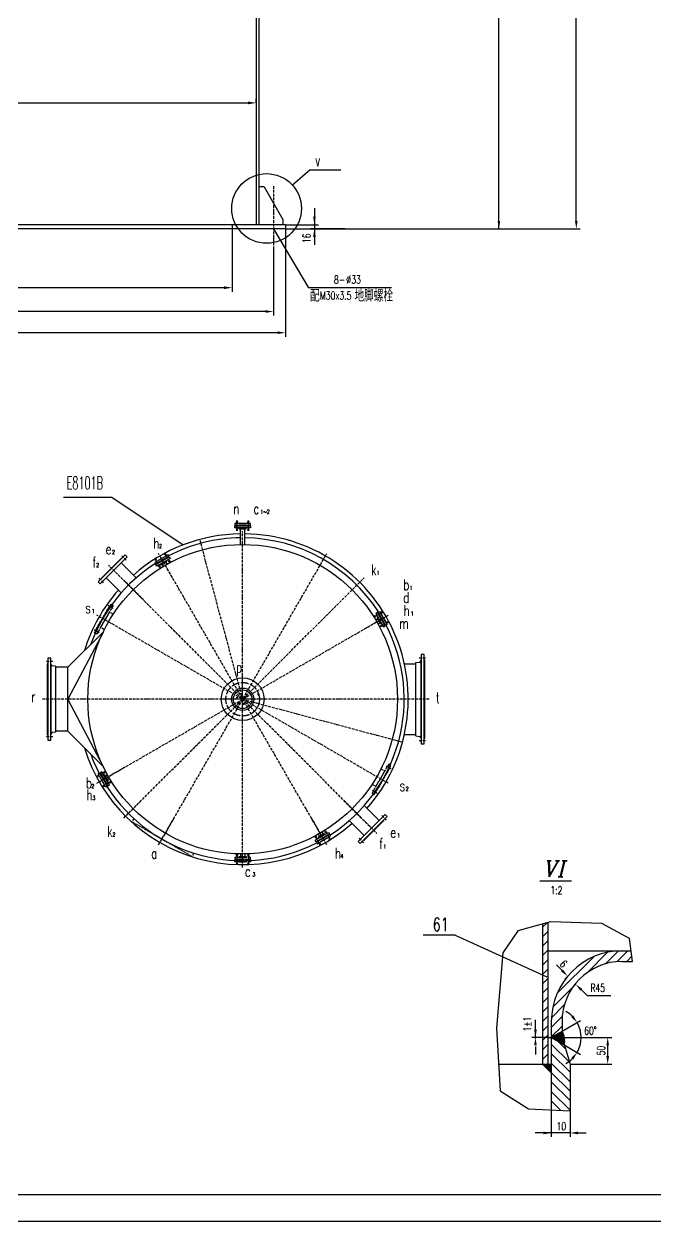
# Model space of a CAD drawing. Header units: millimetres. Extents: x 1545 to 36024, y 3418 to 15628.
# Drawn here: x 4094 to 6458, y 3738 to 8225 of the extents above; entities that cross this region are included whole.
import ezdxf

# ---------------------------------------------------------------- set-up
doc = ezdxf.new("R2010")
doc.units = ezdxf.units.MM
for name, pattern in [('DASHDOT-M', [36, 30, -3, 0, -3]), ('DASHDOT-S', [14, 10, -2, 0, -2]), ('HIDDEN-L', [13, 10, -3]), ('HIDDEN-M', [7, 5, -2])]:
    doc.linetypes.add(name, pattern=pattern)
for name, color, linetype in [('CDR_DIM', 7, 'Continuous'), ('CDR_DWG1', 1, 'Continuous'), ('CDR_DWG3', 3, 'DASHDOT-M'), ('CDR_DWG5', 6, 'HIDDEN-M'), ('CDR_TEXT', 7, 'Continuous'), ('TEXT', 2, 'Continuous')]:
    doc.layers.add(name, color=color, linetype=linetype)
doc.styles.add('HZ', font='simplex.shx', dxfattribs={"width": 0.7, "height": 30, "bigfont": 'HZ.shx'})
doc.styles.add('ITALICC', font='italicc')
doc.styles.get("Standard").update_dxf_attribs({"font": 'txt', "bigfont": 'gbcbig.shx'})

msp = doc.modelspace()

# ---------------------------------------------------------------- linework, layer by layer
at = {"color": 1, "linetype": 'DASHDOT-M'}
for p, q in [((4913.4, 5605.5), (4913.4, 5781.9)), ((5001.7, 5693.7), (4825.2, 5693.7))]:
    msp.add_line(p, q, dxfattribs=at)
at = {"color": 7, "linetype": 'Continuous'}
for p, q in [((4895.9, 5694.8), (4889.1, 5701.9)), ((4895.2, 5698), (4892.3, 5701)), ((4913.6, 5706.3), (4906.9, 5713.4)), ((4910.9, 5706.3), (4907.9, 5709.3)), ((4913, 5709.5), (4910, 5712.5)), ((4931.8, 5704.2), (4925.1, 5711.4)), ((4929.1, 5704.2), (4926.1, 5707.2)), ((4931.2, 5707.5), (4928.2, 5710.5)), ((4893.1, 5694.8), (4890.2, 5697.8)), ((4900.1, 5675.4), (4893.3, 5682.6)), ((4897.3, 5675.4), (4894.4, 5678.4)), ((4899.5, 5678.6), (4896.5, 5681.6)), ((4919.3, 5672.4), (4912.6, 5679.6)), ((4916.6, 5672.4), (4913.6, 5675.4)), ((4918.7, 5675.6), (4915.7, 5678.6)), ((4935.4, 5678.8), (4928.7, 5686)), ((4932.7, 5678.8), (4929.7, 5681.8)), ((4934.8, 5682.1), (4931.8, 5685.1))]:
    msp.add_line(p, q, dxfattribs=at)
at = {"color": 4, "linetype": 'Continuous'}
for p, q in [((4975.7, 5712.6), (4968.6, 5709.8)), ((4974, 5707), (4971.3, 5715.4))]:
    msp.add_line(p, q, dxfattribs=at)
for radius in [80.2, 41.9, 34.9]:
    msp.add_circle((4913.4, 5693.7), radius, dxfattribs=at)
at = {"color": 1, "linetype": 'DASHDOT-M'}
msp.add_circle((4913.4, 5693.7), 62.8, dxfattribs=at)
at = {"layer": 'CDR_DIM', "color": 0, "linetype": 'Continuous'}
for p, q in [((6163.1, 7486.3), (6163.1, 15212)), ((5873.1, 7456.3), (5873.1, 10431.6)), ((4964, 7928.7), (4964, 7943.7)), ((2780.1, 7928.7), (4934, 7928.7)), ((5166, 7678.3), (5100.4, 7619.8)), ((5166, 7678.3), (5281.4, 7678.3)), ((5182.2, 7533.7), (5182.2, 7396.3)), ((4874, 7456.3), (4874, 7221.1)), ((5029, 7456.3), (5159.4, 7236.1)), ((5074, 7472.3), (5197.2, 7472.3)), ((5074, 7456.3), (5074, 7052.4)), ((5074, 7456.3), (6178.1, 7456.3)), ((5296.6, 7456.3), (5167.2, 7456.3)), ((5029, 7379.7), (5029, 7131.8)), ((4844, 7236.1), (2984, 7236.1)), ((5470.7, 7236.1), (5159.4, 7236.1)), ((4999, 7146.8), (2829, 7146.8)), ((5044, 7067.4), (2784, 7067.4)), ((6025.9, 5013.5), (6145.3, 5013.5)), ((6066.6, 4859.5), (5943.8, 4826.3)), ((6037, 4839), (6054.1, 4856.1)), ((6259.2, 4852.8), (6066.6, 4859.5)), ((6362.2, 4796.4), (6259.2, 4852.8)), ((5709.6, 4809.9), (5589.5, 4809.9)), ((5709.6, 4809.9), (6052.9, 4653.5)), ((5943.8, 4826.3), (5887.3, 4743.3)), ((6037, 4803.6), (6057, 4823.6)), ((6037, 4768.3), (6057, 4788.3)), ((6374, 4711), (6362.2, 4796.4)), ((5887.3, 4743.3), (5864.1, 4461.2)), ((6037, 4732.9), (6057, 4752.9)), ((6037, 4697.6), (6057, 4717.6)), ((6091.7, 4592.1), (6228.4, 4728.8)), ((6204.7, 4669.8), (6280.3, 4745.4)), ((6272.6, 4702.3), (6320.9, 4750.6)), ((6315.9, 4710.2), (6356.6, 4751)), ((6352, 4711), (6371.3, 4730.3)), ((6037, 4662.2), (6057, 4682.2)), ((6037, 4626.8), (6057, 4646.8)), ((6037, 4591.5), (6057, 4611.5)), ((6075.1, 4540.1), (6150.7, 4615.7)), ((6037, 4556.1), (6057, 4576.1)), ((6037, 4520.8), (6057, 4540.8)), ((6069.9, 4499.5), (6118.2, 4547.9)), ((6010.1, 4426), (6010.1, 4492.1)), ((6037, 4485.4), (6057, 4505.4)), ((6069.5, 4463.8), (6110.3, 4504.6)), ((6109.5, 4449.1), (6179.2, 4489.3)), ((5864.1, 4461.2), (5877.4, 4225.6)), ((6037, 4450.1), (6057, 4470.1)), ((6069.5, 4428.5), (6109.5, 4468.5)), ((6081.9, 4426), (6098.8, 4442.8)), ((6085.4, 4426), (6107.1, 4447.7)), ((6088.9, 4426), (6109.5, 4446.5)), ((6092.5, 4426), (6109.5, 4443)), ((6109.5, 4431.5), (6098.4, 4442.6)), ((6109.5, 4435.1), (6100.6, 4443.9)), ((6109.5, 4438.6), (6102.9, 4445.2)), ((6109.5, 4442.1), (6105.1, 4446.5)), ((6109.5, 4445.7), (6107.4, 4447.8)), ((6109.9, 4448.8), (6109.5, 4449.2)), ((6109.5, 4446.5), (6110.6, 4447.6)), ((6113.5, 4441.7), (6109.5, 4445.7)), ((6109.5, 4443), (6111.8, 4445.3)), ((6109.5, 4439.5), (6113, 4442.9)), ((6115.7, 4435.9), (6109.5, 4442.1)), ((6057, 4426), (5995.9, 4426)), ((6010.1, 4422.4), (6010.1, 4432.1)), ((6037, 4414.7), (6048.3, 4426)), ((6037, 4379.4), (6057, 4399.4)), ((6048.3, 4426), (6057, 4434.7)), ((6137.4, 4332.9), (6069.5, 4400.8)), ((6070.6, 4425.3), (6071.3, 4426)), ((6071.3, 4426), (6073.7, 4428.3)), ((6072.6, 4426), (6071.5, 4427.1)), ((6076.9, 4421.7), (6072.6, 4426)), ((6072.9, 4424), (6074.8, 4426)), ((6076.2, 4426), (6073.7, 4428.4)), ((6074.8, 4426), (6082, 4433.2)), ((6075.1, 4422.7), (6078.3, 4426)), ((6079.7, 4426), (6076, 4429.7)), ((6085.3, 4416.8), (6076.2, 4426)), ((6077.3, 4421.4), (6081.9, 4426)), ((6083.3, 4426), (6078.2, 4431)), ((6078.3, 4426), (6090.4, 4438)), ((6079.6, 4420.1), (6085.4, 4426)), ((6093.7, 4412), (6079.7, 4426)), ((6086.8, 4426), (6080.5, 4432.3)), ((6081.8, 4418.8), (6088.9, 4426)), ((6090.3, 4426), (6082.7, 4433.6)), ((6102, 4407.2), (6083.3, 4426)), ((6084.1, 4417.6), (6092.5, 4426)), ((6093.9, 4426), (6084.9, 4434.9)), ((6086.3, 4416.3), (6096, 4426)), ((6110.4, 4402.4), (6086.8, 4426)), ((6097.4, 4426), (6087.2, 4436.2)), ((6088.6, 4415), (6099.5, 4426)), ((6100.9, 4426), (6089.4, 4437.5)), ((6117.7, 4398.5), (6090.3, 4426)), ((6090.8, 4413.7), (6103.1, 4426)), ((6104.5, 4426), (6091.7, 4438.8)), ((6093, 4412.4), (6106.6, 4426)), ((6122.3, 4383.4), (6093.7, 4412)), ((6108, 4426), (6093.9, 4440)), ((6116.2, 4403.6), (6093.9, 4426)), ((6095.3, 4411.1), (6109.7, 4425.5)), ((6096, 4426), (6109.5, 4439.5)), ((6109.5, 4428), (6096.2, 4441.3)), ((6114.7, 4408.6), (6097.4, 4426)), ((6097.5, 4409.8), (6110.5, 4422.7)), ((6099.5, 4426), (6109.5, 4435.9)), ((6099.8, 4408.5), (6111.3, 4420)), ((6113.2, 4413.7), (6100.9, 4426)), ((6102, 4407.2), (6112.1, 4417.3)), ((6103.1, 4426), (6109.5, 4432.4)), ((6104.2, 4405.9), (6112.9, 4414.6)), ((6111.7, 4418.7), (6104.5, 4426)), ((6106.5, 4404.6), (6113.7, 4411.9)), ((6106.6, 4426), (6109.5, 4428.9)), ((6110.2, 4423.8), (6108, 4426)), ((6108.7, 4403.3), (6114.6, 4409.1)), ((6109.5, 4435.9), (6114, 4440.4)), ((6117.2, 4430.9), (6109.5, 4438.6)), ((6109.5, 4432.4), (6115, 4437.9)), ((6109.5, 4428.9), (6115.9, 4435.3)), ((6118.3, 4426.3), (6109.5, 4435.1)), ((6118.9, 4422.1), (6109.5, 4431.5)), ((6119.3, 4418.2), (6109.5, 4428)), ((6109.5, 4426), (6295.7, 4426)), ((6109.7, 4425.5), (6116.8, 4432.6)), ((6119.5, 4414.4), (6110.2, 4423.8)), ((6110.5, 4422.7), (6117.5, 4429.8)), ((6111, 4402), (6115.4, 4406.4)), ((6111.3, 4420), (6118.2, 4426.9)), ((6119.5, 4410.9), (6111.7, 4418.7)), ((6112.1, 4417.3), (6118.7, 4423.9)), ((6112.9, 4414.6), (6119.1, 4420.8)), ((6119.4, 4407.5), (6113.2, 4413.7)), ((6113.2, 4400.7), (6116.2, 4403.7)), ((6113.7, 4411.9), (6119.4, 4417.5)), ((6114.6, 4409.1), (6119.5, 4414.1)), ((6119, 4404.3), (6114.7, 4408.6)), ((6115.4, 4406.4), (6119.5, 4410.6)), ((6115.5, 4399.4), (6117, 4401)), ((6116.2, 4403.7), (6119.3, 4406.8)), ((6118.6, 4401.2), (6116.2, 4403.6)), ((6117, 4401), (6118.9, 4402.8)), ((6118.1, 4398.2), (6117.7, 4398.5)), ((6117.7, 4398.1), (6117.8, 4398.3)), ((6117.8, 4398.3), (6118.1, 4398.6)), ((6117.9, 4398), (6179.2, 4362.6)), ((6010.1, 4392.4), (6010.1, 4362.4)), ((6037, 4344), (6057, 4364)), ((6139.5, 4295.5), (6069.5, 4365.5)), ((6280.7, 4356), (6280.7, 4396)), ((6037.7, 4326), (6037.4, 4325.6)), ((6069.5, 4294.8), (6038.3, 4326)), ((6041.2, 4326), (6039.1, 4323.8)), ((6044.8, 4326), (6040.9, 4322.1)), ((6069.5, 4298.3), (6041.9, 4326)), ((6048.3, 4326), (6042.7, 4320.3)), ((6051.9, 4326), (6044.4, 4318.5)), ((6069.5, 4301.8), (6045.4, 4326)), ((6055.4, 4326), (6046.2, 4316.8)), ((6058.9, 4326), (6048, 4315)), ((6069.5, 4305.4), (6048.9, 4326)), ((6062.5, 4326), (6049.7, 4313.2)), ((6066, 4326), (6051.5, 4311.5)), ((6069.5, 4308.9), (6052.5, 4326)), ((6069.5, 4325.9), (6053.3, 4309.7)), ((6054.3, 4326), (6057, 4328.6)), ((6069.5, 4322.4), (6055, 4307.9)), ((6069.5, 4312.4), (6056, 4326)), ((6069.5, 4318.9), (6056.8, 4306.2)), ((6069.5, 4315.3), (6058.6, 4304.4)), ((6069.5, 4316), (6059.5, 4326)), ((6069.5, 4311.8), (6060.3, 4302.6)), ((6069.5, 4308.3), (6062.1, 4300.9)), ((6069.5, 4319.5), (6063.1, 4326)), ((6069.5, 4323.1), (6066.6, 4326)), ((6139.5, 4260.1), (6069.5, 4330.1)), ((6139.5, 4326), (6295.7, 4326)), ((6069.5, 4304.7), (6063.9, 4299.1)), ((6069.5, 4301.2), (6065.6, 4297.3)), ((6069.5, 4297.7), (6067.4, 4295.6)), ((6069.5, 4294.1), (6069.2, 4293.8)), ((6139.5, 4224.8), (6069.5, 4294.8)), ((5877.4, 4225.6), (5983.6, 4159.2)), ((6139.5, 4189.4), (6069.5, 4259.4)), ((6139.5, 4154.1), (6069.5, 4224.1)), ((6105.3, 4152.9), (6069.5, 4188.7)), ((5983.6, 4159.2), (6139.5, 4151.2)), ((6069.5, 4154.8), (6069.5, 4053.2)), ((6139.5, 4151.2), (6139.5, 4053.2)), ((6139.5, 4068.2), (6009.5, 4068.2)), ((6169.5, 4068.2), (6199.5, 4068.2)), ((1544.9, 3738), (9944.9, 3738))]:
    msp.add_line(p, q, dxfattribs=at)
msp.add_circle((5003, 7533), 130.5, dxfattribs=at)
for start, end in [(45.4391, 60.8781), (330, 30), (299.1219, 314.5609)]:
    msp.add_arc((6069.5, 4426), 111.7, start, end, dxfattribs=at)
for points in [[(4934, 7933.7), (4934, 7923.7), (4964, 7928.7)], [(5177.2, 7502.3), (5187.2, 7502.3), (5182.2, 7472.3)], [(5177.2, 7426.3), (5187.2, 7426.3), (5182.2, 7456.3)], [(5868.1, 7486.3), (5878.1, 7486.3), (5873.1, 7456.3)], [(6158.1, 7486.3), (6168.1, 7486.3), (6163.1, 7456.3)], [(4844, 7241.1), (4844, 7231.1), (4874, 7236.1)], [(4999, 7151.8), (4999, 7141.8), (5029, 7146.8)], [(5044, 7072.4), (5044, 7062.4), (5074, 7067.4)], [(6151.8, 4508.6), (6143.9, 4502.5), (6166.2, 4481.8)], [(6005.1, 4456), (6015.1, 4456), (6010.1, 4426)], [(6005.1, 4396), (6015.1, 4396), (6010.1, 4426)], [(6275.7, 4396), (6285.7, 4396), (6280.7, 4426)], [(6143.9, 4349.5), (6151.8, 4343.3), (6166.2, 4370.1)], [(6275.7, 4356), (6285.7, 4356), (6280.7, 4326)], [(6039.5, 4073.2), (6039.5, 4063.2), (6069.5, 4068.2)], [(6169.5, 4073.2), (6169.5, 4063.2), (6139.5, 4068.2)]]:
    msp.add_solid(points, dxfattribs=at)
at = {"layer": 'CDR_DWG1'}
for p, q in [((4964, 8871.2), (4964, 7472.3)), ((4974, 8871.2), (4974, 7472.3)), ((4994, 7613.5), (4974, 7613.5)), ((4994, 7613.5), (5064, 7492.3)), ((5074, 7472.3), (2754, 7472.3)), ((5074, 7456.3), (2754, 7456.3)), ((4874, 7472.3), (4874, 7456.3)), ((5064, 7492.3), (5064, 7472.3)), ((5074, 7472.3), (5074, 7456.3)), ((4942.2, 6352.7), (4884.7, 6352.7)), ((4884.7, 6352.7), (4884.7, 6345.7)), ((4884.7, 6345.7), (4942.2, 6345.7)), ((4884.7, 6336.7), (4884.7, 6343.7)), ((4884.7, 6343.7), (4942.2, 6343.7)), ((4942.2, 6336.7), (4884.7, 6336.7)), ((4895.4, 6362.6), (4889, 6356.3)), ((4895.4, 6356.3), (4889, 6362.6)), ((4895.4, 6332.6), (4889, 6326.2)), ((4895.4, 6326.2), (4889, 6332.6)), ((4896.4, 6345.7), (4896.4, 6344.7)), ((4896.4, 6344.7), (4930.4, 6344.7)), ((4896.4, 6343.7), (4896.4, 6344.7)), ((4896.4, 6344.7), (4930.4, 6344.7)), ((4900.4, 6352.7), (4926.4, 6352.7)), ((4900.4, 6336.7), (4926.4, 6336.7)), ((4900.9, 6332.7), (4900.6, 6334.9)), ((4900.9, 6332.7), (4926, 6332.7)), ((4905.4, 6273.7), (4905.4, 6332.7)), ((4905.4, 6332.7), (4921.4, 6332.7)), ((4921.4, 6273.7), (4921.4, 6332.7)), ((4926, 6332.7), (4926.2, 6334.9)), ((4930.4, 6344.7), (4930.4, 6345.7)), ((4930.4, 6344.7), (4930.4, 6343.7)), ((4931.5, 6356.3), (4937.9, 6362.6)), ((4931.5, 6362.6), (4937.9, 6356.3)), ((4931.5, 6332.6), (4937.9, 6326.2)), ((4931.5, 6326.2), (4937.9, 6332.6)), ((4942.2, 6345.7), (4942.2, 6352.7)), ((4942.2, 6343.7), (4942.2, 6336.7)), ((4619.6, 6238.7), (4628.3, 6236.4)), ((4622.8, 6233.2), (4625.1, 6241.9)), ((4372.8, 6133.6), (4473.5, 6234.4)), ((4480.9, 6227), (4380.2, 6126.2)), ((4384.6, 6147.6), (4459.6, 6222.5)), ((4514.7, 6148.7), (4458.7, 6204.7)), ((4459.6, 6222.5), (4460.6, 6221.5)), ((4473.5, 6234.4), (4480.9, 6227)), ((4591.5, 6215.2), (4582.8, 6217.5)), ((4633.8, 6235.5), (4584, 6206.7)), ((4584, 6206.7), (4587.5, 6200.7)), ((4588.3, 6220.7), (4586, 6212)), ((4587.5, 6200.7), (4637.3, 6229.4)), ((4588.5, 6198.9), (4638.3, 6227.7)), ((4592, 6192.9), (4588.5, 6198.9)), ((4641.8, 6221.6), (4592, 6192.9)), ((4597.7, 6214.6), (4620.2, 6227.6)), ((4597.7, 6206.6), (4598.2, 6205.7)), ((4598.2, 6205.7), (4627.7, 6222.7)), ((4598.2, 6205.7), (4627.7, 6222.7)), ((4598.7, 6204.8), (4598.2, 6205.7)), ((4603.4, 6194.7), (4601, 6186)), ((4605.7, 6200.8), (4628.2, 6213.8)), ((4608, 6197.5), (4606.7, 6199.3)), ((4608, 6197.5), (4629.8, 6210.1)), ((4612, 6199.8), (4625.9, 6207.8)), ((4616.5, 6192), (4612, 6199.8)), ((4630.4, 6200), (4625.9, 6207.8)), ((4627.7, 6222.7), (4627.2, 6223.6)), ((4627.7, 6222.7), (4628.2, 6221.8)), ((4629.8, 6210.1), (4628.9, 6212.1)), ((4637.3, 6229.4), (4633.8, 6235.5)), ((4634.6, 6212.7), (4643.3, 6210.4)), ((4637.8, 6207.2), (4640.2, 6215.9)), ((4638.3, 6227.7), (4641.8, 6221.6)), ((4385.7, 6146.5), (4384.6, 6147.6)), ((4458.5, 6092.5), (4402.5, 6148.5)), ((4606.5, 6189.1), (4597.8, 6191.5)), ((4380.2, 6126.2), (4372.8, 6133.6)), ((5418.7, 6018.6), (5412.6, 6015.1)), ((5412.6, 6015.1), (5441.4, 5965.3)), ((5447.4, 5968.8), (5418.7, 6018.6)), ((5420.4, 6019.6), (5426.5, 6023.1)), ((5449.2, 5969.8), (5420.4, 6019.6)), ((5426.5, 6023.1), (5455.2, 5973.3)), ((5440.4, 6018.8), (5431.7, 6021.1)), ((5434.9, 6015.6), (5437.2, 6024.3)), ((5414.4, 6003.8), (5405.7, 6006.1)), ((5408.9, 6000.6), (5411.2, 6009.3)), ((5411.7, 5990.6), (5419.5, 5995.1)), ((5417.2, 5999.1), (5419, 6000.4)), ((5429.8, 5977.3), (5417.2, 5999.1)), ((5427.5, 5981.3), (5419.5, 5995.1)), ((5419.7, 5976.7), (5427.5, 5981.3)), ((5433.5, 5978.9), (5420.5, 6001.5)), ((5425.4, 6008.9), (5424.6, 6008.4)), ((5425.4, 6008.9), (5426.3, 6009.4)), ((5442.4, 5979.5), (5425.4, 6008.9)), ((5442.4, 5979.5), (5425.4, 6008.9)), ((5426.9, 5969.3), (5435.6, 5967)), ((5429.8, 5977.3), (5431.8, 5978.2)), ((5432.5, 5972.5), (5430.1, 5963.8)), ((5447.3, 5986.9), (5434.3, 6009.5)), ((5441.4, 5965.3), (5447.4, 5968.8)), ((5441.6, 5979), (5442.4, 5979.5)), ((5443.3, 5980), (5442.4, 5979.5)), ((5455.2, 5973.3), (5449.2, 5969.8)), ((5453, 5984.3), (5461.7, 5982)), ((5458.5, 5987.5), (5456.1, 5978.8)), ((4391.6, 5946.9), (4258.4, 5693.7)), ((4258.4, 5813.7), (4391.6, 5946.9)), ((4195.4, 5847.5), (4183.4, 5847.5)), ((4183.4, 5847.5), (4183.4, 5540)), ((4195.4, 5540), (4195.4, 5847.5)), ((5561.9, 5831.4), (5576.1, 5832.9)), ((5581.4, 5861.2), (5581.4, 5526.2)), ((5593.4, 5861.2), (5581.4, 5861.2)), ((5581.4, 5554), (5581.4, 5833.5)), ((5593.4, 5526.2), (5593.4, 5861.2)), ((5595.4, 5840), (5593.4, 5840)), ((5595.4, 5547.5), (5595.4, 5840)), ((4183.4, 5826.7), (4181.4, 5826.7)), ((4181.4, 5826.7), (4181.4, 5560.7)), ((4195.4, 5819.2), (4195.4, 5568.2)), ((4212.9, 5817.4), (4200.8, 5818.6)), ((4212.9, 5817.4), (4212.9, 5570)), ((4212.9, 5813.7), (4212.9, 5573.7)), ((4258.4, 5813.7), (4212.9, 5813.7)), ((4258.4, 5573.7), (4258.4, 5813.7)), ((5519.1, 5826.2), (5561.9, 5826.2)), ((5561.9, 5556), (5561.9, 5831.4)), ((5561.9, 5561.2), (5561.9, 5826.2)), ((4391.6, 5440.5), (4258.4, 5693.7)), ((4212.9, 5570), (4200.8, 5568.8)), ((4258.4, 5573.7), (4212.9, 5573.7)), ((4258.4, 5573.7), (4391.6, 5440.5)), ((4181.4, 5560.7), (4183.4, 5560.7)), ((4183.4, 5540), (4195.4, 5540)), ((5519.1, 5561.2), (5561.9, 5561.2)), ((5561.9, 5556), (5576.1, 5554.5)), ((5581.4, 5526.2), (5593.4, 5526.2)), ((5593.4, 5547.5), (5595.4, 5547.5)), ((4373.9, 5403.1), (4365.2, 5405.4)), ((4368.4, 5399.9), (4370.7, 5408.6)), ((4371.7, 5414.1), (4377.7, 5417.6)), ((4400.4, 5364.3), (4371.7, 5414.1)), ((4377.7, 5417.6), (4406.5, 5367.8)), ((4385.5, 5422.1), (4379.4, 5418.6)), ((4379.4, 5418.6), (4408.2, 5368.8)), ((4379.5, 5400.5), (4392.5, 5377.9)), ((4383.6, 5407.4), (4384.5, 5407.9)), ((4385.3, 5408.4), (4384.5, 5407.9)), ((4384.5, 5407.9), (4401.5, 5378.5)), ((4384.5, 5407.9), (4401.5, 5378.5)), ((4414.3, 5372.3), (4385.5, 5422.1)), ((4399.9, 5418.1), (4391.2, 5420.4)), ((4393.4, 5408.5), (4406.4, 5385.9)), ((4394.4, 5414.9), (4396.8, 5423.6)), ((4397.1, 5410.1), (4395, 5409.2)), ((4397.1, 5410.1), (4409.6, 5388.3)), ((4407.2, 5410.7), (4399.3, 5406.1)), ((4399.3, 5406.1), (4407.3, 5392.3)), ((4415.2, 5396.8), (4407.3, 5392.3)), ((4409.6, 5388.3), (4407.8, 5387)), ((4418, 5386.8), (4415.7, 5378.1)), ((4386.5, 5368.6), (4395.2, 5366.3)), ((4392, 5371.8), (4389.6, 5363.1)), ((4406.5, 5367.8), (4400.4, 5364.3)), ((4401.5, 5378.5), (4400.6, 5378)), ((4401.5, 5378.5), (4402.3, 5379)), ((4408.2, 5368.8), (4414.3, 5372.3)), ((4412.5, 5383.6), (4421.2, 5381.3)), ((5368.4, 5294.9), (5424.4, 5238.9)), ((5446.7, 5261.2), (5345.9, 5160.4)), ((5353.4, 5153), (5454.1, 5253.8)), ((5454.1, 5253.8), (5446.7, 5261.2)), ((5312.2, 5238.7), (5368.2, 5182.7)), ((5367.3, 5164.9), (5442.3, 5239.8)), ((5442.3, 5239.8), (5441.2, 5240.9)), ((5192.2, 5174.7), (5183.5, 5177)), ((5185, 5165.8), (5234.8, 5194.5)), ((5188.5, 5159.7), (5185, 5165.8)), ((5189, 5180.2), (5186.7, 5171.5)), ((5238.3, 5188.5), (5188.5, 5159.7)), ((5239.3, 5186.7), (5189.5, 5158)), ((5193, 5151.9), (5242.8, 5180.7)), ((5196.5, 5187.5), (5201, 5179.6)), ((5218.8, 5189.9), (5197, 5177.3)), ((5197, 5177.3), (5197.9, 5175.3)), ((5221.2, 5186.7), (5198.7, 5173.7)), ((5199.2, 5164.7), (5198.7, 5165.6)), ((5228.7, 5181.7), (5199.2, 5164.7)), ((5228.7, 5181.7), (5199.2, 5164.7)), ((5199.2, 5164.7), (5199.7, 5163.9)), ((5214.9, 5187.6), (5201, 5179.6)), ((5229.2, 5172.8), (5206.7, 5159.8)), ((5210.3, 5195.5), (5214.9, 5187.6)), ((5218.8, 5189.9), (5220.1, 5188.1)), ((5220.3, 5198.3), (5229, 5195.9)), ((5223.5, 5192.8), (5225.9, 5201.5)), ((5228.2, 5182.6), (5228.7, 5181.7)), ((5229.2, 5180.9), (5228.7, 5181.7)), ((5234.8, 5194.5), (5238.3, 5188.5)), ((5235.4, 5172.2), (5244.1, 5169.9)), ((5238.5, 5166.7), (5240.9, 5175.4)), ((5242.8, 5180.7), (5239.3, 5186.7)), ((5345.9, 5160.4), (5353.4, 5153)), ((5366.3, 5165.9), (5367.3, 5164.9)), ((5189.5, 5158), (5193, 5151.9)), ((5207.3, 5148.7), (5198.6, 5151)), ((5204.1, 5154.2), (5201.7, 5145.5)), ((6037, 4851.5), (6037, 4326)), ((6057, 4856.9), (6057, 4326)), ((6057, 4751), (6368.5, 4751)), ((6334.5, 4711), (6374, 4711)), ((6069.5, 4486), (6069.5, 4426)), ((6069.5, 4426), (6109.5, 4449.1)), ((6109.5, 4486), (6109.5, 4426)), ((6057, 4426), (6109.5, 4426)), ((6069.5, 4426), (6069.5, 4154.8)), ((6069.5, 4426), (6117.9, 4398)), ((6109.5, 4426), (6139.5, 4326)), ((6109.5, 4426), (6139.5, 4326)), ((5871.7, 4326), (6069.5, 4326)), ((6037, 4326), (6069.5, 4293.5)), ((6139.5, 4326), (6139.5, 4151.2))]:
    msp.add_line(p, q, dxfattribs=at)
at = {"layer": 'CDR_DWG1', "color": 1, "linetype": 'Continuous'}
msp.add_line((1794.9, 3838), (9844.9, 3838), dxfattribs=at)
at = {"layer": 'CDR_DWG1'}
msp.add_circle((4913.4, 5693.7), 580, dxfattribs=at)
for centre, radius, start, end in [((4898.6, 6334.7), 2, 6, 90), ((4928.2, 6334.7), 2, 90, 174), ((4913.4, 5693.7), 620, 90.7393, 131.3241), ((4913.4, 5693.7), 605, 90.7577, 117.2762), ((4913.4, 5693.7), 620, 318.6759, 89.2607), ((4913.4, 5693.7), 605, 32.7238, 89.2423), ((4913.4, 5693.7), 605, 122.7238, 160.069), ((4605.1, 6198.1), 2, 36, 120), ((4630.8, 6212.9), 2, 120, 204), ((4913.4, 5693.7), 620, 138.6759, 162.8856), ((4913.4, 5693.7), 605, 302.7238, 27.2762), ((5417.9, 6002), 2, 306, 30), ((5432.7, 5976.4), 2, 30, 114), ((5575.4, 5838.9), 6, 276, 0), ((4201.4, 5824.6), 6, 180, 264), ((4201.4, 5562.8), 6, 96, 180), ((5575.4, 5548.6), 6, 0, 84), ((4913.4, 5693.7), 620, 197.1144, 311.3241), ((4913.4, 5693.7), 605, 199.931, 207.2762), ((4394.2, 5411), 2, 210, 294), ((4409, 5385.4), 2, 126, 210), ((4913.4, 5693.7), 605, 212.7238, 297.2762), ((5196.1, 5174.5), 2, 300, 24), ((5221.8, 5189.3), 2, 216, 300), ((6334.5, 4486), 265, 90, 180), ((6334.5, 4486), 225, 90, 180), ((6047.4, 4412.8), 72.2, 348.0016, 30.5728)]:
    msp.add_arc(centre, radius, start, end, dxfattribs=at)
at = {"layer": 'CDR_DWG3', "linetype": 'DASHDOT-S'}
for p, q in [((5029, 7616.4), (5029, 7379.7)), ((4892.2, 6325.2), (4892.2, 6363.6)), ((4934.7, 6325.2), (4934.7, 6363.6)), ((4913.4, 5693.7), (4753, 6292.6)), ((4913.4, 5063.7), (4913.4, 6323.7)), ((4598.4, 5148.1), (5228.4, 6239.3)), ((5228.4, 5148.1), (4598.4, 6239.3)), ((4641.1, 6207.9), (4621.9, 6241.2)), ((4534.1, 6073.1), (4410.5, 6196.7)), ((4534.1, 6073.1), (4410.5, 6196.7)), ((4477.2, 6214.8), (4460.3, 6231.7)), ((4604.3, 6186.7), (4585.1, 6220)), ((4657, 6137.8), (4606.8, 6224.7)), ((4392.4, 6129.9), (4375.4, 6146.9)), ((4468, 5248.2), (5369, 6149.2)), ((5358.9, 5248.2), (4468, 6139.2)), ((5406.4, 6002.9), (5439.7, 6022.1)), ((5459, 5378.7), (4367.8, 6008.7)), ((4367.8, 5378.7), (5459, 6008.7)), ((5357.5, 5950.1), (5444.5, 6000.3)), ((5427.7, 5966.1), (5460.9, 5985.3)), ((4202.4, 5835), (4174.4, 5835)), ((5574.4, 5848.7), (5602.4, 5848.7)), ((5611.8, 5693.7), (4162.9, 5693.7)), ((4913.4, 5693.7), (5512.3, 5533.2)), ((4202.4, 5552.5), (4174.4, 5552.5)), ((5574.4, 5538.7), (5602.4, 5538.7)), ((4469.3, 5437.3), (4382.4, 5387.1)), ((4399.2, 5421.3), (4365.9, 5402.1)), ((4420.4, 5384.5), (4387.2, 5365.3)), ((5292.8, 5314.4), (5416.4, 5190.8)), ((5292.8, 5314.4), (5416.4, 5190.8)), ((4657, 5249.6), (4606.8, 5162.7)), ((5169.8, 5249.6), (5220, 5162.7)), ((5434.5, 5257.5), (5451.5, 5240.5)), ((5185.8, 5179.5), (5205, 5146.2)), ((5222.6, 5200.7), (5241.8, 5167.5)), ((5349.6, 5172.6), (5366.6, 5155.7)), ((4892.2, 5112.2), (4892.2, 5073.8)), ((4934.7, 5112.2), (4934.7, 5073.8))]:
    msp.add_line(p, q, dxfattribs=at)
at = {"layer": 'CDR_DWG5', "color": 6, "linetype": 'HIDDEN-L'}
for p, q in [((4358.2, 5942.1), (4420.7, 6050.3)), ((4364.7, 5956.3), (4411.7, 6037.7)), ((4429, 6045.6), (4366.5, 5937.3)), ((4381.1, 5962.7), (4414.3, 6020.3)), ((4428.7, 6034.2), (4409.7, 6045.2)), ((4411.7, 6037.7), (4413, 6036.9)), ((4428.6, 6012), (4414.3, 6020.3)), ((4420.7, 6050.3), (4429, 6045.6)), ((4376.2, 5943.2), (4357.2, 5954.2)), ((4366.5, 5937.3), (4358.2, 5942.1)), ((4366, 5955.5), (4364.7, 5956.3)), ((4395.3, 5954.4), (4381.1, 5962.7)), ((5460.4, 5450.1), (5397.9, 5341.8)), ((5406.1, 5337.1), (5468.6, 5445.3)), ((5415.2, 5349.8), (5462.2, 5431.2)), ((5431.5, 5433), (5445.8, 5424.8)), ((5450.6, 5444.2), (5469.7, 5433.2)), ((5468.6, 5445.3), (5460.4, 5450.1)), ((5462.2, 5431.2), (5460.9, 5431.9)), ((5412.5, 5367.2), (5445.8, 5424.8)), ((5397.9, 5341.8), (5406.1, 5337.1)), ((5398.1, 5353.2), (5417.2, 5342.2)), ((5398.3, 5375.4), (5412.5, 5367.2)), ((5413.9, 5350.5), (5415.2, 5349.8)), ((4505.4, 5247), (4498.4, 5234.8)), ((4723.5, 5104.8), (4498.4, 5234.8)), ((4730.6, 5117), (4723.5, 5104.8)), ((4942.2, 5100.7), (4884.7, 5100.7)), ((4884.7, 5100.7), (4884.7, 5093.7)), ((4884.7, 5093.7), (4942.2, 5093.7)), ((4884.7, 5084.7), (4884.7, 5091.7)), ((4884.7, 5091.7), (4942.2, 5091.7)), ((4942.2, 5084.7), (4884.7, 5084.7)), ((4895.4, 5111.2), (4889, 5104.8)), ((4895.4, 5104.8), (4889, 5111.2)), ((4895.4, 5081.1), (4889, 5074.8)), ((4895.4, 5074.8), (4889, 5081.1)), ((4896.4, 5093.7), (4896.4, 5092.7)), ((4896.4, 5092.7), (4930.4, 5092.7)), ((4896.4, 5091.7), (4896.4, 5092.7)), ((4896.4, 5092.7), (4930.4, 5092.7)), ((4900.4, 5100.7), (4926.4, 5100.7)), ((4900.4, 5084.7), (4926.4, 5084.7)), ((4900.9, 5104.7), (4900.6, 5102.5)), ((4900.9, 5104.7), (4926, 5104.7)), ((4905.4, 5113.8), (4905.4, 5104.7)), ((4905.4, 5104.7), (4921.4, 5104.7)), ((4921.4, 5113.8), (4921.4, 5104.7)), ((4926, 5104.7), (4926.2, 5102.5)), ((4930.4, 5092.7), (4930.4, 5093.7)), ((4930.4, 5092.7), (4930.4, 5091.7)), ((4931.5, 5111.2), (4937.9, 5104.8)), ((4931.5, 5104.8), (4937.9, 5111.2)), ((4931.5, 5074.8), (4937.9, 5081.1)), ((4931.5, 5081.1), (4937.9, 5074.8)), ((4942.2, 5093.7), (4942.2, 5100.7)), ((4942.2, 5091.7), (4942.2, 5084.7))]:
    msp.add_line(p, q, dxfattribs=at)
for centre, start, end in [((4898.6, 5102.7), 270, 354), ((4928.2, 5102.7), 186, 270)]:
    msp.add_arc(centre, 2, start, end, dxfattribs=at)
at = {"layer": 'CDR_TEXT', "linetype": 'Continuous'}
for p, q in [((4241.8, 6451.1), (4423.6, 6451.1)), ((4423.6, 6451.1), (4690.9, 6272.4))]:
    msp.add_line(p, q, dxfattribs=at)
at = {"layer": 'TEXT', "linetype": 'Continuous'}
for p, q in [((6109.7, 4676.9), (6088.5, 4698.1)), ((6131.1, 4655.8), (6120.3, 4645)), ((6160.9, 4626), (6150.2, 4615.2)), ((6182, 4604.6), (6203.2, 4583.4)), ((6203.2, 4583.4), (6292.1, 4583.4))]:
    msp.add_line(p, q, dxfattribs=at)
for points in [[(6113.3, 4680.4), (6106.2, 4673.3), (6130.9, 4655.6)], [(6185.5, 4608.1), (6178.5, 4601.1), (6160.8, 4625.8)]]:
    msp.add_solid(points, dxfattribs=at)

# ---------------------------------------------------------------- texts
at = {"style": 'HZ', "width": 0.7}
for s, height, p in [('V', 30, (5186.3, 7689.8)), ('配', 45, (5165.7, 7183.7)), ('地脚螺栓', 45, (5332.1, 7183.7)), ('n', 40, (4878, 6387.8)), ('c', 40, (4953.9, 6387.8)), ('1~2', 15, (4979.7, 6388.8)), ('h', 40, (4578.6, 6258.5)), ('e', 40, (4400.3, 6236.9)), ('2', 15, (4424.2, 6237.8)), ('2', 15, (4599.9, 6259.5)), ('f', 40, (4350.6, 6187.9)), ('2', 15, (4364.9, 6188.9)), ('k', 40, (5394.4, 6159.2)), ('1', 15, (5415.3, 6160.2)), ('b', 40, (5515, 6102.7)), ('1', 15, (5538.7, 6103.7)), ('d', 40, (5515, 6054.8)), ('s', 40, (4323.7, 6016.1)), ('1', 15, (4348.1, 6016.6)), ('h', 40, (5516.3, 6006)), ('1', 15, (5543, 6007)), ('m', 40, (5499.5, 5958)), ('p', 40, (4888.7, 5793.6)), ('r', 40, (4121.6, 5683.2)), ('t', 40, (5636.6, 5679.5)), ('b', 40, (4326.8, 5359.8)), ('h', 40, (4328.1, 5315.3)), ('2', 15, (4346.8, 5360.8)), ('s', 40, (5501.5, 5349.7)), ('2', 15, (5524, 5350.3)), ('3', 15, (4350.6, 5316.2)), ('k', 40, (4405.8, 5178.3)), ('2', 15, (4425.8, 5179.3)), ('f', 40, (5425.2, 5132.9)), ('e', 40, (5466, 5174.9)), ('1', 15, (5491.7, 5175.9)), ('a', 40, (4570.7, 5095.9)), ('h', 40, (5259.2, 5096.9)), ('1', 15, (5440.2, 5133.8)), ('4', 15, (5279.9, 5097.9)), ('c', 40, (4921.9, 5028.8)), ('3', 15, (4949.6, 5029.8)), ('61', 50, (5625.1, 4824.6))]:
    msp.add_text(s, height=height, dxfattribs=at).set_placement(p)
at = {"width": 0.55}
msp.add_text('E8101B', height=48, dxfattribs=at).set_placement((4254.3, 6480.4))
at = {"style": 'ITALICC'}
msp.add_text('VI', height=60, dxfattribs=at).set_placement((6043.5, 5028.2))
at = {"layer": 'CDR_TEXT', "color": 0, "linetype": 'Continuous', "style": 'HZ', "width": 0.7}
for s, p in [('16', (5168.1, 7403.3)), ('1±1', (5994.3, 4448.6)), ('50', (6270.7, 4359))]:
    msp.add_text(s, height=30, rotation=90, dxfattribs=at).set_placement(p)
for s, p in [('8-', (5255.3, 7251.2)), ('∅', (5301.3, 7251.2)), ('33', (5320.3, 7251.2)), ('M30x3.5', (5203.1, 7191.6)), ('1:2', (6066, 4962.6)), ('R45', (6215.8, 4596.9)), ('60°', (6192.7, 4436.5)), ('10', (6089, 4078.2))]:
    msp.add_text(s, height=30, dxfattribs=at).set_placement(p)
at = {"layer": 'TEXT', "linetype": 'Continuous', "style": 'HZ', "width": 0.7}
msp.add_text('6', height=30, rotation=315, dxfattribs=at).set_placement((6098.2, 4697.8))

doc.saveas('drawing.dxf')
